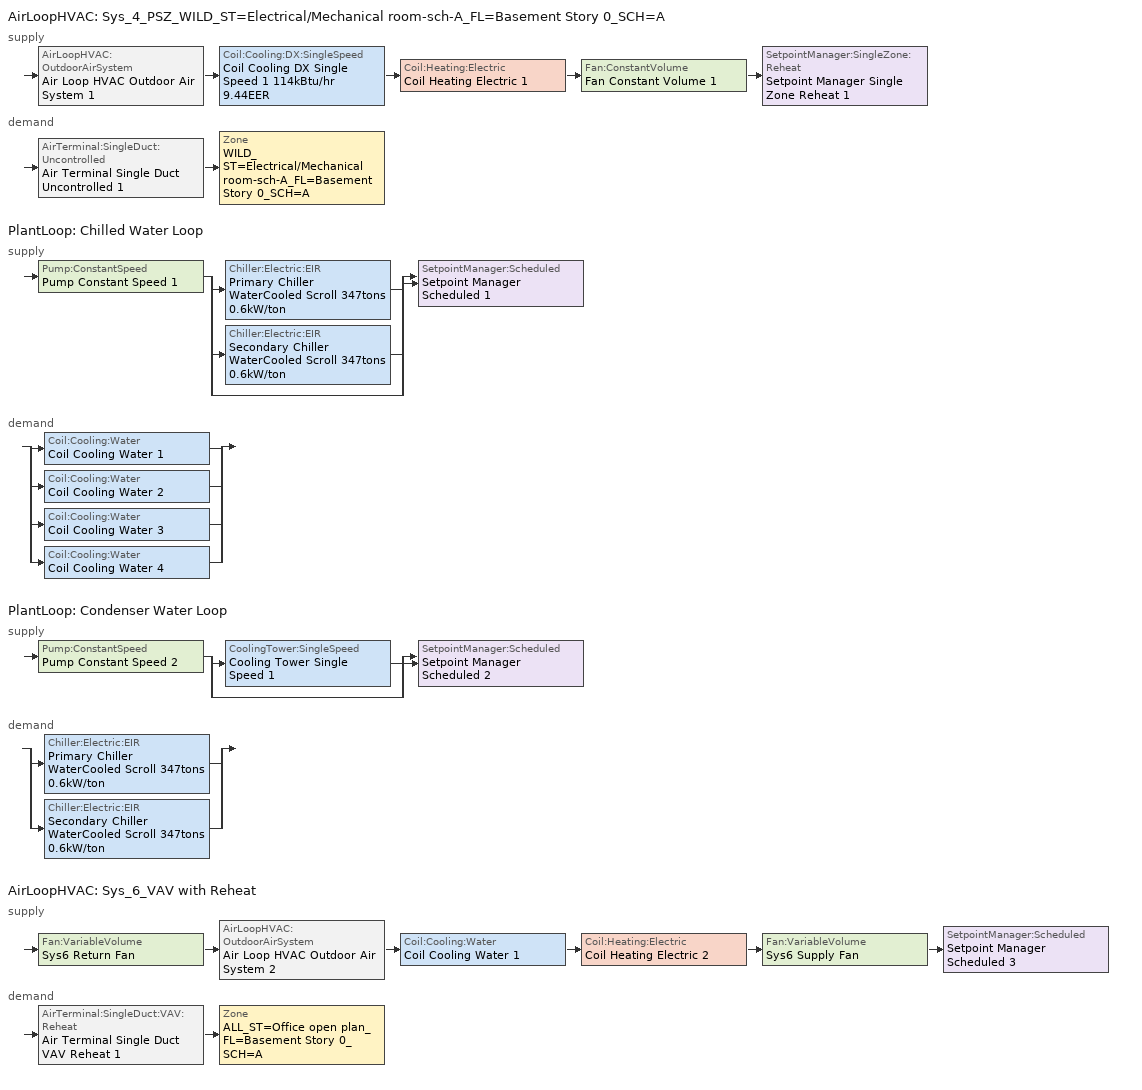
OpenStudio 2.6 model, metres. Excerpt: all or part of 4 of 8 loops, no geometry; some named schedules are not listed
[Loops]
AirLoopHVAC 'Sys_4_PSZ_WILD_ST=Electrical/Mechanical room-sch-A_FL=Basement Story 0_SCH=A'
 supply: AirLoopHVAC:OutdoorAirSystem 'Air Loop HVAC Outdoor Air System 1' > Coil:Cooling:DX:SingleSpeed 'Coil Cooling DX Single Speed 1 114kBtu/hr 9.44EER' > Coil:Heating:Electric 'Coil Heating Electric 1' > Fan:ConstantVolume 'Fan Constant Volume 1' > SetpointManager:SingleZone:Reheat 'Setpoint Manager Single Zone Reheat 1'
 demand: AirTerminal:SingleDuct:Uncontrolled 'Air Terminal Single Duct Uncontrolled 1' > Zone 'WILD_ST=Electrical/Mechanical room-sch-A_FL=Basement Story 0_SCH=A'
PlantLoop 'Chilled Water Loop'
 supply: Pump:ConstantSpeed 'Pump Constant Speed 1' > split
  | Chiller:Electric:EIR 'Primary Chiller WaterCooled Scroll 347tons 0.6kW/ton'
  | Chiller:Electric:EIR 'Secondary Chiller WaterCooled Scroll 347tons 0.6kW/ton'
  | bypass
  join > SetpointManager:Scheduled 'Setpoint Manager Scheduled 1'
 demand: split
  | Coil:Cooling:Water 'Coil Cooling Water 1'
  | Coil:Cooling:Water 'Coil Cooling Water 2'
  | Coil:Cooling:Water 'Coil Cooling Water 3'
  | Coil:Cooling:Water 'Coil Cooling Water 4'
PlantLoop 'Condenser Water Loop'
 supply: Pump:ConstantSpeed 'Pump Constant Speed 2' > split
  | CoolingTower:SingleSpeed 'Cooling Tower Single Speed 1'
  | bypass
  join > SetpointManager:Scheduled 'Setpoint Manager Scheduled 2'
 demand: split
  | Chiller:Electric:EIR 'Primary Chiller WaterCooled Scroll 347tons 0.6kW/ton'
  | Chiller:Electric:EIR 'Secondary Chiller WaterCooled Scroll 347tons 0.6kW/ton'
AirLoopHVAC 'Sys_6_VAV with Reheat'
 supply: Fan:VariableVolume 'Sys6 Return Fan' > AirLoopHVAC:OutdoorAirSystem 'Air Loop HVAC Outdoor Air System 2' > Coil:Cooling:Water 'Coil Cooling Water 1' > Coil:Heating:Electric 'Coil Heating Electric 2' > Fan:VariableVolume 'Sys6 Supply Fan' > SetpointManager:Scheduled 'Setpoint Manager Scheduled 3'
 demand: AirTerminal:SingleDuct:VAV:Reheat 'Air Terminal Single Duct VAV Reheat 1' > Zone 'ALL_ST=Office open plan_FL=Basement Story 0_SCH=A'
[Sizing:Zone] Zone Cooling Design Supply Air Temperature Input Method=SupplyAirTemperature; Zone Cooling Design Supply Air Temperature {C}=13; Zone Cooling Design Supply Air Temperature Difference {deltaC}=11.11; Zone Heating Design Supply Air Temperature Input Method=SupplyAirTemperature; Zone Heating Design Supply Air Temperature {C}=43; Zone Heating Design Supply Air Temperature Difference {deltaC}=11.11; Zone Cooling Design Supply Air Humidity Ratio {kg-H2O/kg-air}=0.0085; Zone Heating Design Supply Air Humidity Ratio {kg-H2O/kg-air}=0.008; Zone Heating Sizing Factor=1.3; Zone Cooling Sizing Factor=1.1; Cooling Design Air Flow Method=DesignDay; Heating Design Air Flow Method=DesignDay; Account for Dedicated Outdoor Air System=No; Dedicated Outdoor Air System Control Strategy=NeutralSupplyAir; Dedicated Outdoor Air Low Setpoint Temperature for Design {C}=autosize; Dedicated Outdoor Air High Setpoint Temperature for Design {C}=autosize
ALL_ST=Office open plan_FL=Basement Story 0_SCH=A; WILD_ST=Electrical/Mechanical room-sch-A_FL=Basement Story 0_SCH=A
[Zone equipment]
ALL_ST=Office open plan_FL=Basement Story 0_SCH=A: Air Terminal Single Duct VAV Reheat 1, Zone HVAC Baseboard Convective Electric 2
WILD_ST=Electrical/Mechanical room-sch-A_FL=Basement Story 0_SCH=A: Air Terminal Single Duct Uncontrolled 1, Zone HVAC Baseboard Convective Electric 1
[AirLoopHVAC] Design Supply Air Flow Rate {m3/s}=AutoSize
Name | Availability Schedule
Sys_4_PSZ_WILD_ST=Electrical/Mechanical room-sch-A_FL=Basement Story 0_SCH=A | Sys_4_PSZ_WILD_ST=Electrical/Mechanical room-sch-A_FL=Basement Story 0_SCH=A Occ Sch
Sys_6_VAV with Reheat | Sys_6_VAV with Reheat Occ Sch
[Sizing:System] Type of Load to Size On=Sensible; Design Outdoor Air Flow Rate {m3/s}=Autosize; Preheat Design Temperature {C}=7; Preheat Design Humidity Ratio {kg-H2O/kg-Air}=0.008; Precool Design Humidity Ratio {kg-H2O/kg-Air}=0.008; Central Cooling Design Supply Air Temperature {C}=13; Sizing Option=NonCoincident; 100% Outdoor Air in Cooling=No; 100% Outdoor Air in Heating=No; Central Cooling Design Supply Air Humidity Ratio {kg-H2O/kg-Air}=0.0085; Central Heating Design Supply Air Humidity Ratio {kg-H2O/kg-Air}=0.008; Cooling Design Air Flow Method=DesignDay; Cooling Design Air Flow Rate {m3/s}=0; Heating Design Air Flow Method=DesignDay; Heating Design Air Flow Rate {m3/s}=0; System Outdoor Air Method=ZoneSum; Zone Maximum Outdoor Air Fraction=1; Cooling Supply Air Flow Rate Per Floor Area {m3/s-m2}=0.00996765; Cooling Fraction of Autosized Cooling Supply Air Flow Rate=1; Cooling Supply Air Flow Rate Per Unit Cooling Capacity {m3/s-W}=3.94755e-05; Heating Supply Air Flow Rate Per Floor Area {m3/s-m2}=0.00996765; Heating Fraction of Autosized Heating Supply Air Flow Rate=1; Heating Fraction of Autosized Cooling Supply Air Flow Rate=1; Heating Supply Air Flow Rate Per Unit Heating Capacity {m3/s-W}=3.15882e-05; Cooling Design Capacity Method=CoolingDesignCapacity; Cooling Design Capacity {W}=autosize; Cooling Design Capacity Per Floor Area {W/m2}=234.7; Fraction of Autosized Cooling Design Capacity=1; Heating Design Capacity Method=HeatingDesignCapacity; Heating Design Capacity {W}=autosize; Heating Design Capacity Per Floor Area {W/m2}=157; Fraction of Autosized Heating Design Capacity=1; Central Cooling Capacity Control Method=OnOff
Name | Minimum System Air Flow Ratio | Precool Design Temperature {C} | Central Heating Design Supply Air Temperature {C}
Sys_4_PSZ_WILD_ST=Electrical/Mechanical room-sch-A_FL=Basement Story 0_SCH=A | 1 | 13 | 43
Sys_6_VAV with Reheat | 0.3 | 12.8 | 13.1
[Fan:ConstantVolume]
Fan Constant Volume 1: Availability Schedule=Always On Discrete; Fan Efficiency=0.39975; Pressure Rise {Pa}=640; Maximum Flow Rate {m3/s}=AutoSize; Motor Efficiency=0.615
[Coil:Heating:Electric] Availability Schedule=Always On Discrete
Coil Heating Electric 1; Coil Heating Electric 2; Coil Heating Electric 3
[Coil:Cooling:DX:SingleSpeed]
Coil Cooling DX Single Speed 1 114kBtu/hr 9.44EER: Availability Schedule=Always On Discrete; Rated Total Cooling Capacity {W}=autosize; Rated Sensible Heat Ratio=autosize; Rated COP {W/W}=3.27501; Rated Air Flow Rate {m3/s}=autosize; Rated Evaporator Fan Power Per Volume Flow Rate {W/(m3/s)}=773.3; Total Cooling Capacity Function of Temperature Curve=DXCOOL-NECB2011-REF-CAPFT; Total Cooling Capacity Function of Flow Fraction Curve=DXCOOL-NECB2011-REF-CAPFFLOW; Energy Input Ratio Function of Temperature Curve=DXCOOL-NECB2011-REF-COOLEIRFT; Energy Input Ratio Function of Flow Fraction Curve=DXCOOL-NECB2011-REF-COOLEIRFFLOW; Part Load Fraction Correlation Curve=DXCOOL-NECB2011-REF-COOLPLFFPLR; Condenser Type=AirCooled; Evaporative Condenser Effectiveness=0; Evaporative Condenser Air Flow Rate {m3/s}=Autosize; Evaporative Condenser Pump Rated Power Consumption {W}=Autosize; Crankcase Heater Capacity {W}=0; Maximum Outdoor Dry-Bulb Temperature for Crankcase Heater Operation {C}=0; Basin Heater Capacity {W/K}=0; Basin Heater Setpoint Temperature {C}=10
[Controller:OutdoorAir] Minimum Outdoor Air Flow Rate {m3/s}=autosize; Maximum Outdoor Air Flow Rate {m3/s}=Autosize; Economizer Control Type=DifferentialEnthalpy; Economizer Control Action Type=ModulateFlow; Lockout Type=NoLockout; Minimum Limit Type=FixedMinimum; High Humidity Control=No; Heat Recovery Bypass Control Type=BypassWhenOAFlowGreaterThanMinimum
Name | Minimum Outdoor Air Schedule | Controller Mechanical Ventilation
Controller Outdoor Air 1 | Sys_4_PSZ_WILD_ST=Electrical/Mechanical room-sch-A_FL=Basement Story 0_SCH=A Occ Sch | Controller Mechanical Ventilation 1
Controller Outdoor Air 2 | Sys_6_VAV with Reheat Occ Sch | Controller Mechanical Ventilation 2
[Controller:MechanicalVentilation] Availability Schedule=Always On Discrete; System Outdoor Air Method=ZoneSum
Controller Mechanical Ventilation 1; Controller Mechanical Ventilation 2
[AirLoopHVAC:OutdoorAirSystem]
Name | Controller
Air Loop HVAC Outdoor Air System 1 | Controller Outdoor Air 1
Air Loop HVAC Outdoor Air System 2 | Controller Outdoor Air 2
[SetpointManager:SingleZone:Reheat]
Setpoint Manager Single Zone Reheat 1: Minimum Supply Air Temperature {C}=13; Maximum Supply Air Temperature {C}=43; Control Zone=WILD_ST=Electrical/Mechanical room-sch-A_FL=Basement Story 0_SCH=A
[AirTerminal:SingleDuct:Uncontrolled]
Air Terminal Single Duct Uncontrolled 1: Availability Schedule=Always On Discrete; Maximum Air Flow Rate {m3/s}=AutoSize
[ZoneHVAC:Baseboard:Convective:Electric] Availability Schedule=Always On Discrete; Nominal Capacity {W}=autosize; Efficiency=1
Zone HVAC Baseboard Convective Electric 1; Zone HVAC Baseboard Convective Electric 2
[PlantLoop] Glycol Concentration=0; Plant Loop Volume {m3}=Autocalculate; Load Distribution Scheme=Optimal
Chilled Water Loop; Condenser Water Loop
[Sizing:Plant] Loop Design Temperature Difference {deltaC}=6; Sizing Option=NonCoincident; Zone Timesteps in Averaging Window=1; Coincident Sizing Factor Mode=None
Name | Loop Type | Design Loop Exit Temperature {C}
Chilled Water Loop | Cooling | 7
Condenser Water Loop | Condenser | 29
[Pump:ConstantSpeed] Rated Flow Rate {m3/s}=autosize; Rated Pump Head {Pa}=179352; Rated Power Consumption {W}=autosize; Fraction of Motor Inefficiencies to Fluid Stream=0; Pump Control Type=Intermittent; Design Power Sizing Method=PowerPerFlowPerPressure; Design Electric Power per Unit Flow Rate {W/(m3/s)}=348701.1
Name | Motor Efficiency | Design Shaft Power per Unit Flow Rate per Unit Head {W-s/m3-Pa}
Pump Constant Speed 1 | 0.936 | 1.83242
Pump Constant Speed 2 | 0.954 | 1.60085
[Chiller:Electric:EIR] Reference Capacity {W}=1.21897e+06; Reference COP {W/W}=5.67258; Cooling Capacity Function of Temperature Curve=WaterCooled_Scroll_CAPFT_NECB2011; Electric Input to Cooling Output Ratio Function of Temperature Curve=WaterCooled_Scroll_EIRFT_NECB2011; Electric Input to Cooling Output Ratio Function of Part Load Ratio Curve=WaterCooled_Scroll_EIRFPLR_NECB2011; Minimum Part Load Ratio=0.25; Minimum Unloading Ratio=0.25; Condenser Type=WaterCooled; Chiller Flow Mode=LeavingSetpointModulated; Design Heat Recovery Water Flow Rate {m3/s}=0; Sizing Factor=1; Basin Heater Capacity {W/K}=0; Basin Heater Setpoint Temperature {C}=10
Primary Chiller WaterCooled Scroll 347tons 0.6kW/ton; Secondary Chiller WaterCooled Scroll 347tons 0.6kW/ton
[SetpointManager:Scheduled] Control Variable=Temperature
Name | Schedule
Setpoint Manager Scheduled 1 | CHW Temp
Setpoint Manager Scheduled 2 | CW Temp
Setpoint Manager Scheduled 3 | Supply Air Temp
[CoolingTower:SingleSpeed]
Cooling Tower Single Speed 1: Design Water Flow Rate {m3/s}=autosize; Design Air Flow Rate {m3/s}=autosize; Fan Power at Design Air Flow Rate {W}=37280.4; U-Factor Times Area Value at Design Air Flow Rate {W/K}=autosize; Air Flow Rate in Free Convection Regime {m3/s}=autosize; U-Factor Times Area Value at Free Convection Air Flow Rate {W/K}=autosize; Performance Input Method=UFactorTimesAreaAndDesignWaterFlowRate; Free Convection Capacity {W}=0; Basin Heater Capacity {W/K}=0; Evaporation Loss Mode=LossFactor; Evaporation Loss Factor {percent/K}=0.2; Drift Loss Percent {percent}=0.008; Blowdown Calculation Mode=ConcentrationRatio; Blowdown Concentration Ratio=3; Capacity Control=FanCycling; Number of Cells=2; Cell Control=MinimalCell; Cell Minimum  Water Flow Rate Fraction=0.33; Cell Maximum Water Flow Rate Fraction=2.5; Sizing Factor=1; Free Convection Air Flow Rate Sizing Factor=0.1; Free Convection U-Factor Times Area Value Sizing Factor=0.1; Heat Rejection Capacity and Nominal Capacity Sizing Ratio=1.25; Free Convection Nominal Capacity Sizing Factor=0.1; Design Inlet Air Dry-Bulb Temperature {C}=35; Design Inlet Air Wet-Bulb Temperature {C}=24; Design Approach Temperature {deltaC}=5; Design Range Temperature {deltaC}=6
[Fan:VariableVolume] Availability Schedule=Always On Discrete; Maximum Flow Rate {m3/s}=Autosize; Fan Power Minimum Flow Rate Input Method=Fraction; Fan Power Minimum Flow Fraction=0.68; Fan Power Minimum Air Flow Rate {m3/s}=0; Motor In Airstream Fraction=1; Fan Power Coefficient 1=-2.4176; Fan Power Coefficient 2=9.5874; Fan Power Coefficient 3=-11.559; Fan Power Coefficient 4=5.4009; Fan Power Coefficient 5=0
Name | Fan Efficiency | Pressure Rise {Pa} | Motor Efficiency
Sys6 Supply Fan | 0.549965 | 1000 | 0.8461
Sys6 Return Fan | 0.299975 | 250 | 0.4615
[Coil:Cooling:Water] Availability Schedule=Always On Discrete
Coil Cooling Water 1; Coil Cooling Water 2; Coil Cooling Water 3; Coil Cooling Water 4
[Controller:WaterCoil] Action=Reverse; Minimum Actuated Flow {m3/s}=0
Name | Water Coil
Controller Water Coil 1 | Coil Cooling Water 1
Controller Water Coil 2 | Coil Cooling Water 2
Controller Water Coil 3 | Coil Cooling Water 3
Controller Water Coil 4 | Coil Cooling Water 4
[AirTerminal:SingleDuct:VAV:Reheat]
Air Terminal Single Duct VAV Reheat 1: Availability Schedule=Always On Discrete; Maximum Air Flow Rate {m3/s}=AutoSize; Zone Minimum Air Flow Input Method=Constant; Constant Minimum Air Flow Fraction=0.3; Fixed Minimum Air Flow Rate {m3/s}=1.56736; Reheat Coil=Coil Heating Electric 3; Maximum Hot Water or Steam Flow Rate {m3/s}=AutoSize; Minimum Hot Water or Steam Flow Rate {m3/s}=0; Convergence Tolerance=0.001; Damper Heating Action=Normal; Maximum Flow per Zone Floor Area During Reheat {m3/s-m2}=AutoSize; Maximum Flow Fraction During Reheat=AutoSize; Maximum Reheat Air Temperature {C}=43; Control For Outdoor Air=No
[Schedule:Ruleset]
Name | Default Day Schedule | Summer Design Day Schedule | Winter Design Day Schedule
CHW Temp | Schedule Day 3
CW Temp | Schedule Day 4
Supply Air Temp | Supply Air Temp Default
Sys_4_PSZ_WILD_ST=Electrical/Mechanical room-sch-A_FL=Basement Story 0_SCH=A Occ Sch | Sys_4_PSZ_WILD_ST=Electrical/Mechanical room-sch-A_FL=Basement Story 0_SCH=A Occ Sch Default | Sys_4_PSZ_WILD_ST=Electrical/Mechanical room-sch-A_FL=Basement Story 0_SCH=A Occ Sch Summer Design Day | Sys_4_PSZ_WILD_ST=Electrical/Mechanical room-sch-A_FL=Basement Story 0_SCH=A Occ Sch Winter Design Day
Sys_6_VAV with Reheat Occ Sch | Sys_6_VAV with Reheat Occ Sch Default | Sys_6_VAV with Reheat Occ Sch Summer Design Day | Sys_6_VAV with Reheat Occ Sch Winter Design Day
[Schedule:Day]
Schedule Day 3; wkdCHW Temp 1; satCHW Temp 1; sunCHW Temp 1: 1, 0, 7, 2, 0, 7, 3, 0, 7, 4, 0, 7, 5, 0, 7, 6, 0, 7, 7, 0, 7, 8, 0, 7, 9, 0, 7, 10, 0, 7, 11, 0, 7, 12, 0, 7, 13, 0, 7, 14, 0, 7, 15, 0, 7, 16, 0, 7, 17, 0, 7, 18, 0, 7, 19, 0, 7, 20, 0, 7, 21, 0, 7, 22, 0, 7, 23, 0, 7, 24, 0, 7
Schedule Day 4; wkdCW Temp 1; satCW Temp 1; sunCW Temp 1: 1, 0, 29, 2, 0, 29, 3, 0, 29, 4, 0, 29, 5, 0, 29, 6, 0, 29, 7, 0, 29, 8, 0, 29, 9, 0, 29, 10, 0, 29, 11, 0, 29, 12, 0, 29, 13, 0, 29, 14, 0, 29, 15, 0, 29, 16, 0, 29, 17, 0, 29, 18, 0, 29, 19, 0, 29, 20, 0, 29, 21, 0, 29, 22, 0, 29, 23, 0, 29, 24, 0, 29
Supply Air Temp Default: 24, 0, 13
Sys_4_PSZ_WILD_ST=Electrical/Mechanical room-sch-A_FL=Basement Story 0_SCH=A Occ Sch Default; Sys_4_PSZ_WILD_ST=Electrical/Mechanical room-sch-A_FL=Basement Story 0_SCH=A Occ Sch Winter Design Day; Sys_4_PSZ_WILD_ST=Electrical/Mechanical room-sch-A_FL=Basement Story 0_SCH=A Occ Sch Summer Design Day; Sys_6_VAV with Reheat Occ Sch Default; Sys_6_VAV with Reheat Occ Sch Winter Design Day; Sys_6_VAV with Reheat Occ Sch Summer Design Day: 24, 0, 1
Sys_4_PSZ_WILD_ST=Electrical/Mechanical room-sch-A_FL=Basement Story 0_SCH=A Occ Sch Monday; Sys_4_PSZ_WILD_ST=Electrical/Mechanical room-sch-A_FL=Basement Story 0_SCH=A Occ Sch Tuesday; Sys_4_PSZ_WILD_ST=Electrical/Mechanical room-sch-A_FL=Basement Story 0_SCH=A Occ Sch Wednesday; Sys_4_PSZ_WILD_ST=Electrical/Mechanical room-sch-A_FL=Basement Story 0_SCH=A Occ Sch Thursday; Sys_4_PSZ_WILD_ST=Electrical/Mechanical room-sch-A_FL=Basement Story 0_SCH=A Occ Sch Friday; Sys_6_VAV with Reheat Occ Sch Monday; Sys_6_VAV with Reheat Occ Sch Tuesday; Sys_6_VAV with Reheat Occ Sch Wednesday; Sys_6_VAV with Reheat Occ Sch Thursday; Sys_6_VAV with Reheat Occ Sch Friday: 8, 0, 0, 19, 0, 1, 24, 0, 0
Sys_4_PSZ_WILD_ST=Electrical/Mechanical room-sch-A_FL=Basement Story 0_SCH=A Occ Sch Saturday; Sys_4_PSZ_WILD_ST=Electrical/Mechanical room-sch-A_FL=Basement Story 0_SCH=A Occ Sch Sunday; Sys_6_VAV with Reheat Occ Sch Saturday; Sys_6_VAV with Reheat Occ Sch Sunday: 24, 0, 0
[Schedule:Rule] Date Specification Type=DateRange; Start Month=1; Start Day=1; End Month=12
Name | Schedule Ruleset | Rule Order | Day Schedule | Apply Sunday | Apply Monday | Apply Tuesday | Apply Wednesday | Apply Thursday | Apply Friday | Apply Saturday | End Day
wkdCHW Temp rule | CHW Temp | 2 | wkdCHW Temp 1 | No | Yes | Yes | Yes | Yes | Yes | No | 31
satCHW Temprule | CHW Temp | 1 | satCHW Temp 1 | No | No | No | No | No | No | Yes | 31
sunCHW Temprule | CHW Temp | 0 | sunCHW Temp 1 | Yes | No | No | No | No | No | No | 31
wkdCW Temp rule | CW Temp | 2 | wkdCW Temp 1 | No | Yes | Yes | Yes | Yes | Yes | No | 31
satCW Temprule | CW Temp | 1 | satCW Temp 1 | No | No | No | No | No | No | Yes | 31
sunCW Temprule | CW Temp | 0 | sunCW Temp 1 | Yes | No | No | No | No | No | No | 31
Sys_4_PSZ_WILD_ST=Electrical/Mechanical room-sch-A_FL=Basement Story 0_SCH=A Occ Sch Monday Rule | Sys_4_PSZ_WILD_ST=Electrical/Mechanical room-sch-A_FL=Basement Story 0_SCH=A Occ Sch | 6 | Sys_4_PSZ_WILD_ST=Electrical/Mechanical room-sch-A_FL=Basement Story 0_SCH=A Occ Sch Monday |  | Yes |  |  |  |  |  | 25
Sys_4_PSZ_WILD_ST=Electrical/Mechanical room-sch-A_FL=Basement Story 0_SCH=A Occ Sch Tuesday Rule | Sys_4_PSZ_WILD_ST=Electrical/Mechanical room-sch-A_FL=Basement Story 0_SCH=A Occ Sch | 5 | Sys_4_PSZ_WILD_ST=Electrical/Mechanical room-sch-A_FL=Basement Story 0_SCH=A Occ Sch Tuesday |  |  | Yes |  |  |  |  | 26
Sys_4_PSZ_WILD_ST=Electrical/Mechanical room-sch-A_FL=Basement Story 0_SCH=A Occ Sch Wednesday Rule | Sys_4_PSZ_WILD_ST=Electrical/Mechanical room-sch-A_FL=Basement Story 0_SCH=A Occ Sch | 4 | Sys_4_PSZ_WILD_ST=Electrical/Mechanical room-sch-A_FL=Basement Story 0_SCH=A Occ Sch Wednesday |  |  |  | Yes |  |  |  | 27
Sys_4_PSZ_WILD_ST=Electrical/Mechanical room-sch-A_FL=Basement Story 0_SCH=A Occ Sch Thursday Rule | Sys_4_PSZ_WILD_ST=Electrical/Mechanical room-sch-A_FL=Basement Story 0_SCH=A Occ Sch | 3 | Sys_4_PSZ_WILD_ST=Electrical/Mechanical room-sch-A_FL=Basement Story 0_SCH=A Occ Sch Thursday |  |  |  |  | Yes |  |  | 28
Sys_4_PSZ_WILD_ST=Electrical/Mechanical room-sch-A_FL=Basement Story 0_SCH=A Occ Sch Friday Rule | Sys_4_PSZ_WILD_ST=Electrical/Mechanical room-sch-A_FL=Basement Story 0_SCH=A Occ Sch | 2 | Sys_4_PSZ_WILD_ST=Electrical/Mechanical room-sch-A_FL=Basement Story 0_SCH=A Occ Sch Friday |  |  |  |  |  | Yes |  | 29
Sys_4_PSZ_WILD_ST=Electrical/Mechanical room-sch-A_FL=Basement Story 0_SCH=A Occ Sch Saturday Rule | Sys_4_PSZ_WILD_ST=Electrical/Mechanical room-sch-A_FL=Basement Story 0_SCH=A Occ Sch | 1 | Sys_4_PSZ_WILD_ST=Electrical/Mechanical room-sch-A_FL=Basement Story 0_SCH=A Occ Sch Saturday |  |  |  |  |  |  | Yes | 30
Sys_4_PSZ_WILD_ST=Electrical/Mechanical room-sch-A_FL=Basement Story 0_SCH=A Occ Sch Sunday Rule | Sys_4_PSZ_WILD_ST=Electrical/Mechanical room-sch-A_FL=Basement Story 0_SCH=A Occ Sch | 0 | Sys_4_PSZ_WILD_ST=Electrical/Mechanical room-sch-A_FL=Basement Story 0_SCH=A Occ Sch Sunday | Yes |  |  |  |  |  |  | 31
Sys_6_VAV with Reheat Occ Sch Monday Rule | Sys_6_VAV with Reheat Occ Sch | 6 | Sys_6_VAV with Reheat Occ Sch Monday |  | Yes |  |  |  |  |  | 25
Sys_6_VAV with Reheat Occ Sch Tuesday Rule | Sys_6_VAV with Reheat Occ Sch | 5 | Sys_6_VAV with Reheat Occ Sch Tuesday |  |  | Yes |  |  |  |  | 26
Sys_6_VAV with Reheat Occ Sch Wednesday Rule | Sys_6_VAV with Reheat Occ Sch | 4 | Sys_6_VAV with Reheat Occ Sch Wednesday |  |  |  | Yes |  |  |  | 27
Sys_6_VAV with Reheat Occ Sch Thursday Rule | Sys_6_VAV with Reheat Occ Sch | 3 | Sys_6_VAV with Reheat Occ Sch Thursday |  |  |  |  | Yes |  |  | 28
Sys_6_VAV with Reheat Occ Sch Friday Rule | Sys_6_VAV with Reheat Occ Sch | 2 | Sys_6_VAV with Reheat Occ Sch Friday |  |  |  |  |  | Yes |  | 29
Sys_6_VAV with Reheat Occ Sch Saturday Rule | Sys_6_VAV with Reheat Occ Sch | 1 | Sys_6_VAV with Reheat Occ Sch Saturday |  |  |  |  |  |  | Yes | 30
Sys_6_VAV with Reheat Occ Sch Sunday Rule | Sys_6_VAV with Reheat Occ Sch | 0 | Sys_6_VAV with Reheat Occ Sch Sunday | Yes |  |  |  |  |  |  | 31
[Schedule:Constant]
Always On Discrete: Value=1
[Curve:Biquadratic] Minimum Value of y=24
Name | Coefficient1 Constant | Coefficient2 x | Coefficient3 x**2 | Coefficient4 y | Coefficient5 y**2 | Coefficient6 x*y | Minimum Value of x | Maximum Value of x | Maximum Value of y
DXCOOL-NECB2011-REF-CAPFT | 0.867905 | 0.0142459 | 0.00055436 | -0.0075575 | 3.3e-05 | -0.0001918 | 13 | 24 | 46
DXCOOL-NECB2011-REF-COOLEIRFT | 0.116936 | 0.0284933 | -0.0004112 | 0.0214108 | 0.00016103 | -0.0006791 | 13 | 24 | 46
WaterCooled_Scroll_CAPFT_NECB2011 | 0.94418 | 0.0337102 | 9.75564e-05 | -0.00322114 | -4.91832e-05 | -0.000177584 | 5 | 10 | 35
WaterCooled_Scroll_EIRFT_NECB2011 | 0.727393 | -0.0118922 | 0.000541177 | 0.00187934 | 0.000473461 | -0.000711472 | 5 | 10 | 35
[Curve:Quadratic] Minimum Value of x=0; Maximum Value of x=1
Name | Coefficient1 Constant | Coefficient2 x | Coefficient3 x**2
DXCOOL-NECB2011-REF-CAPFFLOW; DXCOOL-NECB2011-REF-COOLEIRFFLOW | 1 | 0 | 0
WaterCooled_Scroll_EIRFPLR_NECB2011 | 0.04412 | 0.640367 | 0.319555
[Curve:Cubic]
DXCOOL-NECB2011-REF-COOLPLFFPLR: Coefficient1 Constant=0.0277; Coefficient2 x=4.9151; Coefficient3 x**2=-8.184; Coefficient4 x**3=4.2702; Minimum Value of x=0.7; Maximum Value of x=1
